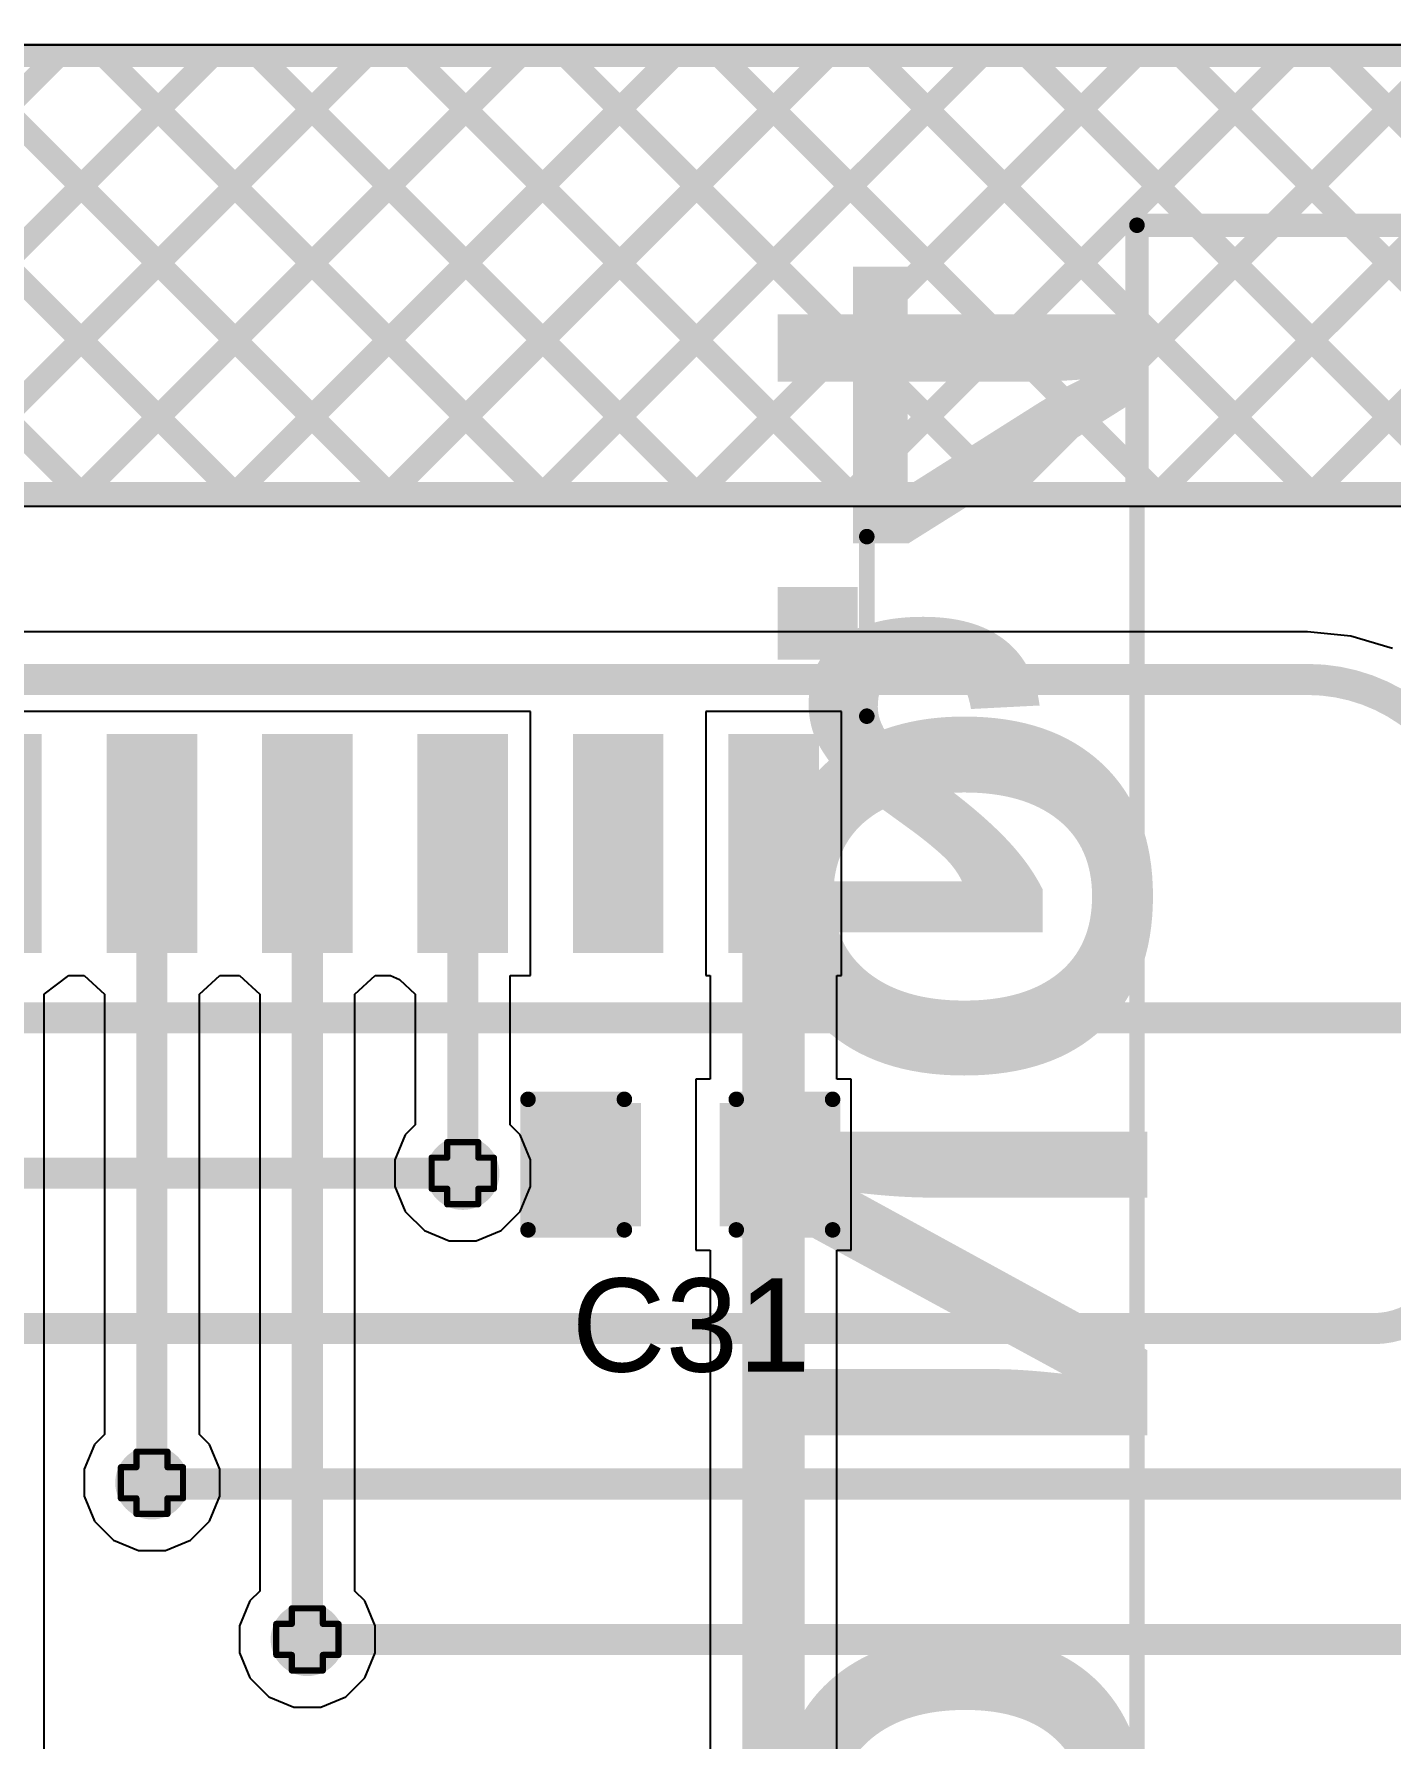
# Model space of a CAD drawing. Header units: inches. Extents: x -0.1 to 10.2, y 0 to 6.5.
# Drawn here: x 3.717 to 4.153, y 2.433 to 2.982 of the extents above; entities that cross this region are included whole.
import ezdxf

# ---------------------------------------------------------------- set-up
doc = ezdxf.new("R2010")
doc.units = ezdxf.units.IN
doc.header["$MEASUREMENT"] = 0
for name, color, linetype in [('Bottom Layer', 5, 'Continuous'), ('Bottom Overlay', 54, 'Continuous'), ('Drill Drawing', 1, 'Continuous'), ('Top Layer', 1, 'Continuous'), ('Top Overlay', 2, 'Continuous'), ('Top Paste', 8, 'Continuous'), ('Top Solder', 216, 'Continuous'), ('Via Holes', 16, 'Continuous')]:
    doc.layers.add(name, color=color, linetype=linetype)
doc.styles.add('Arial', font='', dxfattribs={"height": 0.2})
doc.styles.add('Arial Black_Bold', font='', dxfattribs={"height": 0.2})
doc.styles.add('Arial_Bold', font='', dxfattribs={"height": 0.2})
doc.styles.get('Arial').set_extended_font_data('Arial')
doc.styles.get('Arial Black_Bold').set_extended_font_data('Arial Black', bold=True)
doc.styles.get('Arial_Bold').set_extended_font_data('Arial', bold=True)

# ---------------------------------------------------------------- blocks, each defined once
blk = doc.blocks.new('SOIC_16_300____10')
at = {"layer": 'Top Layer'}
for points in [[(-0.22441, 0.18681), (-0.15945, 0.18681), (-0.15945, 0.16319), (-0.22441, 0.16319)], [(0.15945, 0.18681), (0.22441, 0.18681), (0.22441, 0.16319), (0.15945, 0.16319)], [(-0.22441, 0.13681), (-0.15945, 0.13681), (-0.15945, 0.11319), (-0.22441, 0.11319)], [(0.15945, 0.13681), (0.22441, 0.13681), (0.22441, 0.11319), (0.15945, 0.11319)], [(-0.22441, 0.08681), (-0.15945, 0.08681), (-0.15945, 0.06319), (-0.22441, 0.06319)], [(0.15945, 0.08681), (0.22441, 0.08681), (0.22441, 0.06319), (0.15945, 0.06319)], [(-0.22441, 0.03681), (-0.15945, 0.03681), (-0.15945, 0.01319), (-0.22441, 0.01319)], [(0.15945, 0.03681), (0.22441, 0.03681), (0.22441, 0.01319), (0.15945, 0.01319)], [(-0.22441, -0.01319), (-0.15945, -0.01319), (-0.15945, -0.03681), (-0.22441, -0.03681)], [(0.15945, -0.01319), (0.22441, -0.01319), (0.22441, -0.03681), (0.15945, -0.03681)], [(-0.22441, -0.06319), (-0.15945, -0.06319), (-0.15945, -0.08681), (-0.22441, -0.08681)], [(0.15945, -0.06319), (0.22441, -0.06319), (0.22441, -0.08681), (0.15945, -0.08681)], [(-0.22441, -0.11319), (-0.15945, -0.11319), (-0.15945, -0.13681), (-0.22441, -0.13681)], [(0.15945, -0.11319), (0.22441, -0.11319), (0.22441, -0.13681), (0.15945, -0.13681)], [(-0.22441, -0.16319), (-0.15945, -0.16319), (-0.15945, -0.18681), (-0.22441, -0.18681)], [(0.15945, -0.16319), (0.22441, -0.16319), (0.22441, -0.18681), (0.15945, -0.18681)]]:
    blk.add_hatch(color=1, dxfattribs=at).paths.add_polyline_path(points)
at = {"layer": 'Top Overlay'}
blk.add_hatch(color=2, dxfattribs=at).paths.add_polyline_path([(-0.156, 0.162), (-0.142, 0.162), (-0.142, 0.188), (-0.156, 0.188)])
at = {"layer": 'Top Paste'}
for points in [[(-0.22441, 0.18681), (-0.15945, 0.18681), (-0.15945, 0.16319), (-0.22441, 0.16319)], [(0.15945, 0.18681), (0.22441, 0.18681), (0.22441, 0.16319), (0.15945, 0.16319)], [(-0.22441, 0.13681), (-0.15945, 0.13681), (-0.15945, 0.11319), (-0.22441, 0.11319)], [(0.15945, 0.13681), (0.22441, 0.13681), (0.22441, 0.11319), (0.15945, 0.11319)], [(-0.22441, 0.08681), (-0.15945, 0.08681), (-0.15945, 0.06319), (-0.22441, 0.06319)], [(0.15945, 0.08681), (0.22441, 0.08681), (0.22441, 0.06319), (0.15945, 0.06319)], [(-0.22441, 0.03681), (-0.15945, 0.03681), (-0.15945, 0.01319), (-0.22441, 0.01319)], [(0.15945, 0.03681), (0.22441, 0.03681), (0.22441, 0.01319), (0.15945, 0.01319)], [(-0.22441, -0.01319), (-0.15945, -0.01319), (-0.15945, -0.03681), (-0.22441, -0.03681)], [(0.15945, -0.01319), (0.22441, -0.01319), (0.22441, -0.03681), (0.15945, -0.03681)], [(-0.22441, -0.06319), (-0.15945, -0.06319), (-0.15945, -0.08681), (-0.22441, -0.08681)], [(0.15945, -0.06319), (0.22441, -0.06319), (0.22441, -0.08681), (0.15945, -0.08681)], [(-0.22441, -0.11319), (-0.15945, -0.11319), (-0.15945, -0.13681), (-0.22441, -0.13681)], [(0.15945, -0.11319), (0.22441, -0.11319), (0.22441, -0.13681), (0.15945, -0.13681)], [(-0.22441, -0.16319), (-0.15945, -0.16319), (-0.15945, -0.18681), (-0.22441, -0.18681)], [(0.15945, -0.16319), (0.22441, -0.16319), (0.22441, -0.18681), (0.15945, -0.18681)]]:
    blk.add_hatch(color=8, dxfattribs=at).paths.add_polyline_path(points)
at = {"layer": 'Top Solder'}
for points in [[(-0.22717, 0.18957), (-0.15669, 0.18957), (-0.15669, 0.16043), (-0.22717, 0.16043)], [(0.15669, 0.18957), (0.22717, 0.18957), (0.22717, 0.16043), (0.15669, 0.16043)], [(-0.22717, 0.13957), (-0.15669, 0.13957), (-0.15669, 0.11043), (-0.22717, 0.11043)], [(0.15669, 0.13957), (0.22717, 0.13957), (0.22717, 0.11043), (0.15669, 0.11043)], [(-0.22717, 0.08957), (-0.15669, 0.08957), (-0.15669, 0.06043), (-0.22717, 0.06043)], [(0.15669, 0.08957), (0.22717, 0.08957), (0.22717, 0.06043), (0.15669, 0.06043)], [(-0.22717, 0.03957), (-0.15669, 0.03957), (-0.15669, 0.01043), (-0.22717, 0.01043)], [(0.15669, 0.03957), (0.22717, 0.03957), (0.22717, 0.01043), (0.15669, 0.01043)], [(-0.22717, -0.01043), (-0.15669, -0.01043), (-0.15669, -0.03957), (-0.22717, -0.03957)], [(0.15669, -0.01043), (0.22717, -0.01043), (0.22717, -0.03957), (0.15669, -0.03957)], [(-0.22717, -0.06043), (-0.15669, -0.06043), (-0.15669, -0.08957), (-0.22717, -0.08957)], [(0.15669, -0.06043), (0.22717, -0.06043), (0.22717, -0.08957), (0.15669, -0.08957)], [(-0.22717, -0.11043), (-0.15669, -0.11043), (-0.15669, -0.13957), (-0.22717, -0.13957)], [(0.15669, -0.11043), (0.22717, -0.11043), (0.22717, -0.13957), (0.15669, -0.13957)], [(-0.22717, -0.16043), (-0.15669, -0.16043), (-0.15669, -0.18957), (-0.22717, -0.18957)], [(0.15669, -0.16043), (0.22717, -0.16043), (0.22717, -0.18957), (0.15669, -0.18957)]]:
    blk.add_hatch(color=216, dxfattribs=at).paths.add_polyline_path(points)
at = {"layer": 'Top Overlay'}
for points in [[(-0.2363, 0.171, 0.00787, 0.00787, 0), (-0.2363, 0.181, 0.00787, 0.00787, 0)], [(-0.2313, 0.176, 0.00787, 0.00787, 0), (-0.2363, 0.181, 0.00787, 0.00787, 0)], [(-0.2363, 0.171, 0.00787, 0.00787, 0), (-0.2313, 0.176, 0.00787, 0.00787, 0)]]:
    blk.add_lwpolyline(points, format="xyseb", dxfattribs=at)
for points in [[(-0.23827, 0.181, 0.00394, 0.00394, 1), (-0.23433, 0.181, 0.00394, 0.00394, 1)], [(-0.23827, 0.181, 0.00394, 0.00394, 1), (-0.23433, 0.181, 0.00394, 0.00394, 1)], [(-0.23327, 0.176, 0.00394, 0.00394, 1), (-0.22933, 0.176, 0.00394, 0.00394, 1)], [(-0.23327, 0.176, 0.00394, 0.00394, 1), (-0.22933, 0.176, 0.00394, 0.00394, 1)], [(-0.23827, 0.171, 0.00394, 0.00394, 1), (-0.23433, 0.171, 0.00394, 0.00394, 1)], [(-0.23827, 0.171, 0.00394, 0.00394, 1), (-0.23433, 0.171, 0.00394, 0.00394, 1)]]:
    blk.add_lwpolyline(points, format="xyseb", close=True, dxfattribs=at)
blk = doc.blocks.new('X9555WV_2_12_6TV01_B_53')
at = {"layer": 'Bottom Overlay'}
for points in [[(-0.755, -0.188, 0.005, 0.005, 0), (-0.755, 0.17323, 0.005, 0.005, 0)], [(0.755, -0.188, 0.005, 0.005, 0), (-0.755, -0.188, 0.005, 0.005, 0)]]:
    blk.add_lwpolyline(points, format="xyseb", dxfattribs=at)
blk.add_lwpolyline([(-0.75625, -0.188, 0.0025, 0.0025, 1), (-0.75375, -0.188, 0.0025, 0.0025, 1)], format="xyseb", close=True, dxfattribs=at)
blk.add_lwpolyline([(-0.75625, -0.188, 0.0025, 0.0025, 1), (-0.75375, -0.188, 0.0025, 0.0025, 1)], format="xyseb", close=True, dxfattribs=at)
blk = doc.blocks.new('C___0603_69')
at = {"layer": 'Top Layer'}
for points in [[(-0.015, 0.0175), (-0.015, -0.0175), (-0.045, -0.0175), (-0.045, 0.0175)], [(0.045, 0.0175), (0.045, -0.0175), (0.015, -0.0175), (0.015, 0.0175)]]:
    blk.add_hatch(color=1, dxfattribs=at).paths.add_polyline_path(points)
at = {"layer": 'Top Paste'}
for points in [[(-0.015, 0.0175), (-0.015, -0.0175), (-0.045, -0.0175), (-0.045, 0.0175)], [(0.045, 0.0175), (0.045, -0.0175), (0.015, -0.0175), (0.015, 0.0175)]]:
    blk.add_hatch(color=8, dxfattribs=at).paths.add_polyline_path(points)
at = {"layer": 'Top Solder'}
for points in [[(-0.01264, 0.01986), (-0.01264, -0.01986), (-0.04736, -0.01986), (-0.04736, 0.01986)], [(0.04736, 0.01986), (0.04736, -0.01986), (0.01264, -0.01986), (0.01264, 0.01986)]]:
    blk.add_hatch(color=216, dxfattribs=at).paths.add_polyline_path(points)
at = {"layer": 'Top Overlay'}
for points in [[(-0.049, -0.021, 0.005, 0.005, 0), (-0.049, 0.021, 0.005, 0.005, 0)], [(-0.049, 0.021, 0.005, 0.005, 0), (-0.018, 0.021, 0.005, 0.005, 0)], [(0.018, 0.021, 0.005, 0.005, 0), (0.049, 0.021, 0.005, 0.005, 0)], [(0.049, -0.021, 0.005, 0.005, 0), (0.049, 0.021, 0.005, 0.005, 0)], [(-0.049, -0.021, 0.005, 0.005, 0), (-0.018, -0.021, 0.005, 0.005, 0)], [(0.018, -0.021, 0.005, 0.005, 0), (0.049, -0.021, 0.005, 0.005, 0)]]:
    blk.add_lwpolyline(points, format="xyseb", dxfattribs=at)
for points in [[(-0.05025, 0.021, 0.0025, 0.0025, 1), (-0.04775, 0.021, 0.0025, 0.0025, 1)], [(-0.05025, 0.021, 0.0025, 0.0025, 1), (-0.04775, 0.021, 0.0025, 0.0025, 1)], [(-0.01925, 0.021, 0.0025, 0.0025, 1), (-0.01675, 0.021, 0.0025, 0.0025, 1)], [(0.01675, 0.021, 0.0025, 0.0025, 1), (0.01925, 0.021, 0.0025, 0.0025, 1)], [(0.04775, 0.021, 0.0025, 0.0025, 1), (0.05025, 0.021, 0.0025, 0.0025, 1)], [(0.04775, 0.021, 0.0025, 0.0025, 1), (0.05025, 0.021, 0.0025, 0.0025, 1)], [(-0.05025, -0.021, 0.0025, 0.0025, 1), (-0.04775, -0.021, 0.0025, 0.0025, 1)], [(-0.05025, -0.021, 0.0025, 0.0025, 1), (-0.04775, -0.021, 0.0025, 0.0025, 1)], [(-0.01925, -0.021, 0.0025, 0.0025, 1), (-0.01675, -0.021, 0.0025, 0.0025, 1)], [(0.01675, -0.021, 0.0025, 0.0025, 1), (0.01925, -0.021, 0.0025, 0.0025, 1)], [(0.04775, -0.021, 0.0025, 0.0025, 1), (0.05025, -0.021, 0.0025, 0.0025, 1)], [(0.04775, -0.021, 0.0025, 0.0025, 1), (0.05025, -0.021, 0.0025, 0.0025, 1)]]:
    blk.add_lwpolyline(points, format="xyseb", close=True, dxfattribs=at)

msp = doc.modelspace()

# ---------------------------------------------------------------- hatches: boundary and pattern name
at = {"layer": 'Bottom Layer'}
h = msp.add_hatch(color=5, dxfattribs=at)
edge = h.paths.add_edge_path()
edge.add_arc((3.85453, 2.61535), 0.01181, 0, 360)
h = msp.add_hatch(color=5, dxfattribs=at)
edge = h.paths.add_edge_path()
edge.add_arc((3.75453, 2.51575), 0.01181, 0, 360)
h = msp.add_hatch(color=5, dxfattribs=at)
edge = h.paths.add_edge_path()
edge.add_arc((3.80453, 2.46535), 0.01181, 0, 360)
at = {"layer": 'Top Layer'}
h = msp.add_hatch(color=1, dxfattribs=at)
edge = h.paths.add_edge_path()
edge.add_arc((3.85453, 2.61535), 0.01181, 0, 360)
h = msp.add_hatch(color=1, dxfattribs=at)
edge = h.paths.add_edge_path()
edge.add_arc((3.75453, 2.51575), 0.01181, 0, 360)
h = msp.add_hatch(color=1, dxfattribs=at)
edge = h.paths.add_edge_path()
edge.add_arc((3.80453, 2.46535), 0.01181, 0, 360)
at = {"layer": 'Via Holes'}
h = msp.add_hatch(color=7, dxfattribs=at)
edge = h.paths.add_edge_path()
edge.add_arc((3.85453, 2.61535), 0.00591, 0, 360)
h = msp.add_hatch(color=7, dxfattribs=at)
edge = h.paths.add_edge_path()
edge.add_arc((3.75453, 2.51575), 0.00591, 0, 360)
h = msp.add_hatch(color=7, dxfattribs=at)
edge = h.paths.add_edge_path()
edge.add_arc((3.80453, 2.46535), 0.00591, 0, 360)

# ---------------------------------------------------------------- linework, layer by layer
at = {"layer": 'Bottom Layer'}
for p, q in [((4.54592, 2.97828), (0.01529, 2.97828)), ((0.01529, 2.83), (4.42345, 2.83)), ((4.12633, 2.7895), (3.34112, 2.7895)), ((4.14027, 2.78818), (4.12633, 2.78955)), ((4.12633, 2.78955), (4.12633, 2.7895)), ((4.15367, 2.78412), (4.14027, 2.78818))]:
    msp.add_line(p, q, dxfattribs=at)
for points in [[(3.34112, 2.77421, 0.01, 0.01, 0), (4.12633, 2.77421, 0.01, 0.01, 0)], [(4.12633, 2.77421, 0.01, 0.01, -0.199488), (4.16608, 2.7577, 0.01, 0.01, 0)], [(3.42637, 2.66534, 0.01, 0.01, 0), (4.24764, 2.66534, 0.01, 0.01, 0)], [(3.36457, 2.61535, 0.01, 0.01, 0), (3.85453, 2.61535, 0.01, 0.01, 0)], [(4.16594, 2.57288, 0.01, 0.01, -0.197561), (4.14764, 2.56535, 0.01, 0.01, 0)], [(3.32637, 2.56535, 0.01, 0.01, 0), (4.14764, 2.56535, 0.01, 0.01, 0)], [(3.75453, 2.51535, 0.01, 0.01, 0), (4.20945, 2.51535, 0.01, 0.01, 0)], [(3.80453, 2.46535, 0.01, 0.01, 0), (4.2476, 2.46535, 0.01, 0.01, 0)]]:
    msp.add_lwpolyline(points, format="xyseb", dxfattribs=at)
for points in [[(4.12383, 2.77421, 0.005, 0.005, 1), (4.12883, 2.77421, 0.005, 0.005, 1)], [(4.12383, 2.77421, 0.005, 0.005, 1), (4.12883, 2.77421, 0.005, 0.005, 1)], [(3.85203, 2.61535, 0.005, 0.005, 1), (3.85703, 2.61535, 0.005, 0.005, 1)], [(4.14514, 2.56535, 0.005, 0.005, 1), (4.15014, 2.56535, 0.005, 0.005, 1)], [(4.14514, 2.56535, 0.005, 0.005, 1), (4.15014, 2.56535, 0.005, 0.005, 1)], [(3.75203, 2.51535, 0.005, 0.005, 1), (3.75703, 2.51535, 0.005, 0.005, 1)], [(3.80203, 2.46535, 0.005, 0.005, 1), (3.80703, 2.46535, 0.005, 0.005, 1)]]:
    msp.add_lwpolyline(points, format="xyseb", close=True, dxfattribs=at)
at = {"layer": 'Bottom Overlay'}
for points in [[(0.02014, 2.975, 0.0075, 0.0075, 0), (4.53992, 2.975, 0.0075, 0.0075, 0)], [(3.58342, 2.834, 0.0075, 0.0075, 0), (3.72442, 2.975, 0.0075, 0.0075, 0)], [(3.59064, 2.975, 0.0075, 0.0075, 0), (3.73164, 2.834, 0.0075, 0.0075, 0)], [(3.63292, 2.834, 0.0075, 0.0075, 0), (3.77392, 2.975, 0.0075, 0.0075, 0)], [(3.64014, 2.975, 0.0075, 0.0075, 0), (3.78114, 2.834, 0.0075, 0.0075, 0)], [(3.68242, 2.834, 0.0075, 0.0075, 0), (3.82342, 2.975, 0.0075, 0.0075, 0)], [(3.68963, 2.975, 0.0075, 0.0075, 0), (3.83063, 2.834, 0.0075, 0.0075, 0)], [(3.73191, 2.834, 0.0075, 0.0075, 0), (3.87291, 2.975, 0.0075, 0.0075, 0)], [(3.73913, 2.975, 0.0075, 0.0075, 0), (3.88013, 2.834, 0.0075, 0.0075, 0)], [(3.78141, 2.834, 0.0075, 0.0075, 0), (3.92241, 2.975, 0.0075, 0.0075, 0)], [(3.78863, 2.975, 0.0075, 0.0075, 0), (3.92963, 2.834, 0.0075, 0.0075, 0)], [(3.83091, 2.834, 0.0075, 0.0075, 0), (3.97191, 2.975, 0.0075, 0.0075, 0)], [(3.83813, 2.975, 0.0075, 0.0075, 0), (3.97913, 2.834, 0.0075, 0.0075, 0)], [(3.88041, 2.834, 0.0075, 0.0075, 0), (4.02141, 2.975, 0.0075, 0.0075, 0)], [(3.88762, 2.975, 0.0075, 0.0075, 0), (4.02862, 2.834, 0.0075, 0.0075, 0)], [(3.9299, 2.834, 0.0075, 0.0075, 0), (4.0709, 2.975, 0.0075, 0.0075, 0)], [(3.93712, 2.975, 0.0075, 0.0075, 0), (4.07145, 2.84067, 0.0075, 0.0075, 0)], [(3.9794, 2.834, 0.0075, 0.0075, 0), (4.1204, 2.975, 0.0075, 0.0075, 0)], [(3.98662, 2.975, 0.0075, 0.0075, 0), (4.07145, 2.89017, 0.0075, 0.0075, 0)], [(4.03612, 2.975, 0.0075, 0.0075, 0), (4.09076, 2.92035, 0.0075, 0.0075, 0)], [(4.08561, 2.975, 0.0075, 0.0075, 0), (4.14026, 2.92035, 0.0075, 0.0075, 0)], [(4.11525, 2.92035, 0.0075, 0.0075, 0), (4.1699, 2.975, 0.0075, 0.0075, 0)], [(4.13511, 2.975, 0.0075, 0.0075, 0), (4.18976, 2.92035, 0.0075, 0.0075, 0)], [(4.07145, 2.834, 0.0075, 0.0075, 0), (4.07145, 2.92035, 0.0075, 0.0075, 0)], [(4.07145, 2.92035, 0.0075, 0.0075, 0), (4.43267, 2.92035, 0.0075, 0.0075, 0)], [(4.07145, 2.92035, 0.0075, 0.0075, 0), (4.43267, 2.92035, 0.0075, 0.0075, 0)], [(4.0289, 2.834, 0.0075, 0.0075, 0), (4.07145, 2.87655, 0.0075, 0.0075, 0)], [(3.48779, 2.834, 0.0075, 0.0075, 0), (4.07145, 2.834, 0.0075, 0.0075, 0)]]:
    msp.add_lwpolyline(points, format="xyseb", dxfattribs=at)
for points in [[(3.72255, 2.975, 0.00375, 0.00375, 1), (3.7263, 2.975, 0.00375, 0.00375, 1)], [(3.73726, 2.975, 0.00375, 0.00375, 1), (3.74101, 2.975, 0.00375, 0.00375, 1)], [(3.77204, 2.975, 0.00375, 0.00375, 1), (3.77579, 2.975, 0.00375, 0.00375, 1)], [(3.78675, 2.975, 0.00375, 0.00375, 1), (3.7905, 2.975, 0.00375, 0.00375, 1)], [(3.82154, 2.975, 0.00375, 0.00375, 1), (3.82529, 2.975, 0.00375, 0.00375, 1)], [(3.83625, 2.975, 0.00375, 0.00375, 1), (3.84, 2.975, 0.00375, 0.00375, 1)], [(3.87104, 2.975, 0.00375, 0.00375, 1), (3.87479, 2.975, 0.00375, 0.00375, 1)], [(3.88575, 2.975, 0.00375, 0.00375, 1), (3.8895, 2.975, 0.00375, 0.00375, 1)], [(3.92054, 2.975, 0.00375, 0.00375, 1), (3.92429, 2.975, 0.00375, 0.00375, 1)], [(3.93525, 2.975, 0.00375, 0.00375, 1), (3.939, 2.975, 0.00375, 0.00375, 1)], [(3.97003, 2.975, 0.00375, 0.00375, 1), (3.97378, 2.975, 0.00375, 0.00375, 1)], [(3.98474, 2.975, 0.00375, 0.00375, 1), (3.98849, 2.975, 0.00375, 0.00375, 1)], [(4.01953, 2.975, 0.00375, 0.00375, 1), (4.02328, 2.975, 0.00375, 0.00375, 1)], [(4.03424, 2.975, 0.00375, 0.00375, 1), (4.03799, 2.975, 0.00375, 0.00375, 1)], [(4.06903, 2.975, 0.00375, 0.00375, 1), (4.07278, 2.975, 0.00375, 0.00375, 1)], [(4.08374, 2.975, 0.00375, 0.00375, 1), (4.08749, 2.975, 0.00375, 0.00375, 1)], [(4.11853, 2.975, 0.00375, 0.00375, 1), (4.12228, 2.975, 0.00375, 0.00375, 1)], [(4.13324, 2.975, 0.00375, 0.00375, 1), (4.13699, 2.975, 0.00375, 0.00375, 1)], [(4.06957, 2.92035, 0.00375, 0.00375, 1), (4.07332, 2.92035, 0.00375, 0.00375, 1)], [(4.06957, 2.92035, 0.00375, 0.00375, 1), (4.07332, 2.92035, 0.00375, 0.00375, 1)], [(4.06957, 2.92035, 0.00375, 0.00375, 1), (4.07332, 2.92035, 0.00375, 0.00375, 1)], [(4.08889, 2.92035, 0.00375, 0.00375, 1), (4.09264, 2.92035, 0.00375, 0.00375, 1)], [(4.11338, 2.92035, 0.00375, 0.00375, 1), (4.11713, 2.92035, 0.00375, 0.00375, 1)], [(4.13839, 2.92035, 0.00375, 0.00375, 1), (4.14214, 2.92035, 0.00375, 0.00375, 1)], [(4.06957, 2.89017, 0.00375, 0.00375, 1), (4.07332, 2.89017, 0.00375, 0.00375, 1)], [(4.06957, 2.87655, 0.00375, 0.00375, 1), (4.07332, 2.87655, 0.00375, 0.00375, 1)], [(4.06957, 2.84067, 0.00375, 0.00375, 1), (4.07332, 2.84067, 0.00375, 0.00375, 1)], [(3.72976, 2.834, 0.00375, 0.00375, 1), (3.73351, 2.834, 0.00375, 0.00375, 1)], [(3.73004, 2.834, 0.00375, 0.00375, 1), (3.73379, 2.834, 0.00375, 0.00375, 1)], [(3.77926, 2.834, 0.00375, 0.00375, 1), (3.78301, 2.834, 0.00375, 0.00375, 1)], [(3.77954, 2.834, 0.00375, 0.00375, 1), (3.78329, 2.834, 0.00375, 0.00375, 1)], [(3.82876, 2.834, 0.00375, 0.00375, 1), (3.83251, 2.834, 0.00375, 0.00375, 1)], [(3.82903, 2.834, 0.00375, 0.00375, 1), (3.83278, 2.834, 0.00375, 0.00375, 1)], [(3.87826, 2.834, 0.00375, 0.00375, 1), (3.88201, 2.834, 0.00375, 0.00375, 1)], [(3.87853, 2.834, 0.00375, 0.00375, 1), (3.88228, 2.834, 0.00375, 0.00375, 1)], [(3.92775, 2.834, 0.00375, 0.00375, 1), (3.9315, 2.834, 0.00375, 0.00375, 1)], [(3.92803, 2.834, 0.00375, 0.00375, 1), (3.93178, 2.834, 0.00375, 0.00375, 1)], [(3.97725, 2.834, 0.00375, 0.00375, 1), (3.981, 2.834, 0.00375, 0.00375, 1)], [(3.97753, 2.834, 0.00375, 0.00375, 1), (3.98128, 2.834, 0.00375, 0.00375, 1)], [(4.02675, 2.834, 0.00375, 0.00375, 1), (4.0305, 2.834, 0.00375, 0.00375, 1)], [(4.02702, 2.834, 0.00375, 0.00375, 1), (4.03077, 2.834, 0.00375, 0.00375, 1)], [(4.06957, 2.834, 0.00375, 0.00375, 1), (4.07332, 2.834, 0.00375, 0.00375, 1)], [(4.06957, 2.834, 0.00375, 0.00375, 1), (4.07332, 2.834, 0.00375, 0.00375, 1)]]:
    msp.add_lwpolyline(points, format="xyseb", close=True, dxfattribs=at)
at = {"layer": 'Drill Drawing'}
for points in [[(3.84953, 2.62035, 0.002, 0.002, 0), (3.84953, 2.62535, 0.002, 0.002, 0)], [(3.84953, 2.62535, 0.002, 0.002, 0), (3.85953, 2.62535, 0.002, 0.002, 0)], [(3.85953, 2.62035, 0.002, 0.002, 0), (3.85953, 2.62535, 0.002, 0.002, 0)], [(3.84453, 2.61035, 0.002, 0.002, 0), (3.84453, 2.62035, 0.002, 0.002, 0)], [(3.84453, 2.62035, 0.002, 0.002, 0), (3.84953, 2.62035, 0.002, 0.002, 0)], [(3.85953, 2.62035, 0.002, 0.002, 0), (3.86453, 2.62035, 0.002, 0.002, 0)], [(3.86453, 2.61035, 0.002, 0.002, 0), (3.86453, 2.62035, 0.002, 0.002, 0)], [(3.84453, 2.61035, 0.002, 0.002, 0), (3.84953, 2.61035, 0.002, 0.002, 0)], [(3.84953, 2.60535, 0.002, 0.002, 0), (3.84953, 2.61035, 0.002, 0.002, 0)], [(3.85953, 2.61035, 0.002, 0.002, 0), (3.86453, 2.61035, 0.002, 0.002, 0)], [(3.85953, 2.60535, 0.002, 0.002, 0), (3.85953, 2.61035, 0.002, 0.002, 0)], [(3.84953, 2.60535, 0.002, 0.002, 0), (3.85953, 2.60535, 0.002, 0.002, 0)], [(3.74953, 2.52075, 0.002, 0.002, 0), (3.74953, 2.52575, 0.002, 0.002, 0)], [(3.74953, 2.52575, 0.002, 0.002, 0), (3.75953, 2.52575, 0.002, 0.002, 0)], [(3.75953, 2.52075, 0.002, 0.002, 0), (3.75953, 2.52575, 0.002, 0.002, 0)], [(3.74453, 2.51075, 0.002, 0.002, 0), (3.74453, 2.52075, 0.002, 0.002, 0)], [(3.74453, 2.52075, 0.002, 0.002, 0), (3.74953, 2.52075, 0.002, 0.002, 0)], [(3.75953, 2.52075, 0.002, 0.002, 0), (3.76453, 2.52075, 0.002, 0.002, 0)], [(3.76453, 2.51075, 0.002, 0.002, 0), (3.76453, 2.52075, 0.002, 0.002, 0)], [(3.74453, 2.51075, 0.002, 0.002, 0), (3.74953, 2.51075, 0.002, 0.002, 0)], [(3.74953, 2.50575, 0.002, 0.002, 0), (3.74953, 2.51075, 0.002, 0.002, 0)], [(3.74953, 2.50575, 0.002, 0.002, 0), (3.75953, 2.50575, 0.002, 0.002, 0)], [(3.75953, 2.51075, 0.002, 0.002, 0), (3.76453, 2.51075, 0.002, 0.002, 0)], [(3.75953, 2.50575, 0.002, 0.002, 0), (3.75953, 2.51075, 0.002, 0.002, 0)], [(3.79953, 2.47035, 0.002, 0.002, 0), (3.79953, 2.47535, 0.002, 0.002, 0)], [(3.79953, 2.47535, 0.002, 0.002, 0), (3.80953, 2.47535, 0.002, 0.002, 0)], [(3.80953, 2.47035, 0.002, 0.002, 0), (3.80953, 2.47535, 0.002, 0.002, 0)], [(3.79453, 2.46035, 0.002, 0.002, 0), (3.79453, 2.47035, 0.002, 0.002, 0)], [(3.79453, 2.47035, 0.002, 0.002, 0), (3.79953, 2.47035, 0.002, 0.002, 0)], [(3.80953, 2.47035, 0.002, 0.002, 0), (3.81453, 2.47035, 0.002, 0.002, 0)], [(3.81453, 2.46035, 0.002, 0.002, 0), (3.81453, 2.47035, 0.002, 0.002, 0)], [(3.79453, 2.46035, 0.002, 0.002, 0), (3.79953, 2.46035, 0.002, 0.002, 0)], [(3.79953, 2.45535, 0.002, 0.002, 0), (3.79953, 2.46035, 0.002, 0.002, 0)], [(3.80953, 2.46035, 0.002, 0.002, 0), (3.81453, 2.46035, 0.002, 0.002, 0)], [(3.80953, 2.45535, 0.002, 0.002, 0), (3.80953, 2.46035, 0.002, 0.002, 0)], [(3.79953, 2.45535, 0.002, 0.002, 0), (3.80953, 2.45535, 0.002, 0.002, 0)]]:
    msp.add_lwpolyline(points, format="xyseb", dxfattribs=at)
for points in [[(3.84903, 2.62535, 0.001, 0.001, 1), (3.85003, 2.62535, 0.001, 0.001, 1)], [(3.84903, 2.62535, 0.001, 0.001, 1), (3.85003, 2.62535, 0.001, 0.001, 1)], [(3.85903, 2.62535, 0.001, 0.001, 1), (3.86003, 2.62535, 0.001, 0.001, 1)], [(3.85903, 2.62535, 0.001, 0.001, 1), (3.86003, 2.62535, 0.001, 0.001, 1)], [(3.84403, 2.62035, 0.001, 0.001, 1), (3.84503, 2.62035, 0.001, 0.001, 1)], [(3.84403, 2.62035, 0.001, 0.001, 1), (3.84503, 2.62035, 0.001, 0.001, 1)], [(3.84903, 2.62035, 0.001, 0.001, 1), (3.85003, 2.62035, 0.001, 0.001, 1)], [(3.84903, 2.62035, 0.001, 0.001, 1), (3.85003, 2.62035, 0.001, 0.001, 1)], [(3.85903, 2.62035, 0.001, 0.001, 1), (3.86003, 2.62035, 0.001, 0.001, 1)], [(3.85903, 2.62035, 0.001, 0.001, 1), (3.86003, 2.62035, 0.001, 0.001, 1)], [(3.86403, 2.62035, 0.001, 0.001, 1), (3.86503, 2.62035, 0.001, 0.001, 1)], [(3.86403, 2.62035, 0.001, 0.001, 1), (3.86503, 2.62035, 0.001, 0.001, 1)], [(3.84403, 2.61035, 0.001, 0.001, 1), (3.84503, 2.61035, 0.001, 0.001, 1)], [(3.84403, 2.61035, 0.001, 0.001, 1), (3.84503, 2.61035, 0.001, 0.001, 1)], [(3.84903, 2.61035, 0.001, 0.001, 1), (3.85003, 2.61035, 0.001, 0.001, 1)], [(3.84903, 2.61035, 0.001, 0.001, 1), (3.85003, 2.61035, 0.001, 0.001, 1)], [(3.85903, 2.61035, 0.001, 0.001, 1), (3.86003, 2.61035, 0.001, 0.001, 1)], [(3.85903, 2.61035, 0.001, 0.001, 1), (3.86003, 2.61035, 0.001, 0.001, 1)], [(3.86403, 2.61035, 0.001, 0.001, 1), (3.86503, 2.61035, 0.001, 0.001, 1)], [(3.86403, 2.61035, 0.001, 0.001, 1), (3.86503, 2.61035, 0.001, 0.001, 1)], [(3.84903, 2.60535, 0.001, 0.001, 1), (3.85003, 2.60535, 0.001, 0.001, 1)], [(3.84903, 2.60535, 0.001, 0.001, 1), (3.85003, 2.60535, 0.001, 0.001, 1)], [(3.85903, 2.60535, 0.001, 0.001, 1), (3.86003, 2.60535, 0.001, 0.001, 1)], [(3.85903, 2.60535, 0.001, 0.001, 1), (3.86003, 2.60535, 0.001, 0.001, 1)], [(3.74903, 2.52575, 0.001, 0.001, 1), (3.75003, 2.52575, 0.001, 0.001, 1)], [(3.74903, 2.52575, 0.001, 0.001, 1), (3.75003, 2.52575, 0.001, 0.001, 1)], [(3.75903, 2.52575, 0.001, 0.001, 1), (3.76003, 2.52575, 0.001, 0.001, 1)], [(3.75903, 2.52575, 0.001, 0.001, 1), (3.76003, 2.52575, 0.001, 0.001, 1)], [(3.74403, 2.52075, 0.001, 0.001, 1), (3.74503, 2.52075, 0.001, 0.001, 1)], [(3.74403, 2.52075, 0.001, 0.001, 1), (3.74503, 2.52075, 0.001, 0.001, 1)], [(3.74903, 2.52075, 0.001, 0.001, 1), (3.75003, 2.52075, 0.001, 0.001, 1)], [(3.74903, 2.52075, 0.001, 0.001, 1), (3.75003, 2.52075, 0.001, 0.001, 1)], [(3.75903, 2.52075, 0.001, 0.001, 1), (3.76003, 2.52075, 0.001, 0.001, 1)], [(3.75903, 2.52075, 0.001, 0.001, 1), (3.76003, 2.52075, 0.001, 0.001, 1)], [(3.76403, 2.52075, 0.001, 0.001, 1), (3.76503, 2.52075, 0.001, 0.001, 1)], [(3.76403, 2.52075, 0.001, 0.001, 1), (3.76503, 2.52075, 0.001, 0.001, 1)], [(3.74403, 2.51075, 0.001, 0.001, 1), (3.74503, 2.51075, 0.001, 0.001, 1)], [(3.74403, 2.51075, 0.001, 0.001, 1), (3.74503, 2.51075, 0.001, 0.001, 1)], [(3.74903, 2.51075, 0.001, 0.001, 1), (3.75003, 2.51075, 0.001, 0.001, 1)], [(3.74903, 2.51075, 0.001, 0.001, 1), (3.75003, 2.51075, 0.001, 0.001, 1)], [(3.74903, 2.50575, 0.001, 0.001, 1), (3.75003, 2.50575, 0.001, 0.001, 1)], [(3.74903, 2.50575, 0.001, 0.001, 1), (3.75003, 2.50575, 0.001, 0.001, 1)], [(3.75903, 2.51075, 0.001, 0.001, 1), (3.76003, 2.51075, 0.001, 0.001, 1)], [(3.75903, 2.51075, 0.001, 0.001, 1), (3.76003, 2.51075, 0.001, 0.001, 1)], [(3.75903, 2.50575, 0.001, 0.001, 1), (3.76003, 2.50575, 0.001, 0.001, 1)], [(3.75903, 2.50575, 0.001, 0.001, 1), (3.76003, 2.50575, 0.001, 0.001, 1)], [(3.76403, 2.51075, 0.001, 0.001, 1), (3.76503, 2.51075, 0.001, 0.001, 1)], [(3.76403, 2.51075, 0.001, 0.001, 1), (3.76503, 2.51075, 0.001, 0.001, 1)], [(3.79903, 2.47535, 0.001, 0.001, 1), (3.80003, 2.47535, 0.001, 0.001, 1)], [(3.79903, 2.47535, 0.001, 0.001, 1), (3.80003, 2.47535, 0.001, 0.001, 1)], [(3.80903, 2.47535, 0.001, 0.001, 1), (3.81003, 2.47535, 0.001, 0.001, 1)], [(3.80903, 2.47535, 0.001, 0.001, 1), (3.81003, 2.47535, 0.001, 0.001, 1)], [(3.79403, 2.47035, 0.001, 0.001, 1), (3.79503, 2.47035, 0.001, 0.001, 1)], [(3.79403, 2.47035, 0.001, 0.001, 1), (3.79503, 2.47035, 0.001, 0.001, 1)], [(3.79903, 2.47035, 0.001, 0.001, 1), (3.80003, 2.47035, 0.001, 0.001, 1)], [(3.79903, 2.47035, 0.001, 0.001, 1), (3.80003, 2.47035, 0.001, 0.001, 1)], [(3.80903, 2.47035, 0.001, 0.001, 1), (3.81003, 2.47035, 0.001, 0.001, 1)], [(3.80903, 2.47035, 0.001, 0.001, 1), (3.81003, 2.47035, 0.001, 0.001, 1)], [(3.81403, 2.47035, 0.001, 0.001, 1), (3.81503, 2.47035, 0.001, 0.001, 1)], [(3.81403, 2.47035, 0.001, 0.001, 1), (3.81503, 2.47035, 0.001, 0.001, 1)], [(3.79403, 2.46035, 0.001, 0.001, 1), (3.79503, 2.46035, 0.001, 0.001, 1)], [(3.79403, 2.46035, 0.001, 0.001, 1), (3.79503, 2.46035, 0.001, 0.001, 1)], [(3.79903, 2.46035, 0.001, 0.001, 1), (3.80003, 2.46035, 0.001, 0.001, 1)], [(3.79903, 2.46035, 0.001, 0.001, 1), (3.80003, 2.46035, 0.001, 0.001, 1)], [(3.80903, 2.46035, 0.001, 0.001, 1), (3.81003, 2.46035, 0.001, 0.001, 1)], [(3.80903, 2.46035, 0.001, 0.001, 1), (3.81003, 2.46035, 0.001, 0.001, 1)], [(3.81403, 2.46035, 0.001, 0.001, 1), (3.81503, 2.46035, 0.001, 0.001, 1)], [(3.81403, 2.46035, 0.001, 0.001, 1), (3.81503, 2.46035, 0.001, 0.001, 1)], [(3.79903, 2.45535, 0.001, 0.001, 1), (3.80003, 2.45535, 0.001, 0.001, 1)], [(3.79903, 2.45535, 0.001, 0.001, 1), (3.80003, 2.45535, 0.001, 0.001, 1)], [(3.80903, 2.45535, 0.001, 0.001, 1), (3.81003, 2.45535, 0.001, 0.001, 1)], [(3.80903, 2.45535, 0.001, 0.001, 1), (3.81003, 2.45535, 0.001, 0.001, 1)]]:
    msp.add_lwpolyline(points, format="xyseb", close=True, dxfattribs=at)
at = {"layer": 'Top Layer'}
for p, q in [((4.54592, 2.97836), (0.1492, 2.97836)), ((0.255, 2.83), (4.42532, 2.83)), ((3.72472, 2.76394), (3.68434, 2.76394)), ((3.72634, 2.76394), (3.72472, 2.76394)), ((3.73434, 2.76394), (3.72634, 2.76394)), ((3.77472, 2.76394), (3.73434, 2.76394)), ((3.77634, 2.76394), (3.77472, 2.76394)), ((3.78272, 2.76394), (3.77634, 2.76394)), ((3.78434, 2.76394), (3.78272, 2.76394)), ((3.82472, 2.76394), (3.78434, 2.76394)), ((3.82634, 2.76394), (3.82472, 2.76394)), ((3.83272, 2.76394), (3.82634, 2.76394)), ((3.83434, 2.76394), (3.83272, 2.76394)), ((3.87634, 2.76394), (3.83434, 2.76394)), ((3.87634, 2.67898), (3.87634, 2.76394)), ((3.97634, 2.76394), (3.93272, 2.76394)), ((3.93272, 2.76394), (3.93272, 2.67898)), ((3.97634, 2.67898), (3.97634, 2.76394)), ((3.71982, 2.673), (3.72782, 2.67898)), ((3.72782, 2.67898), (3.73272, 2.67898)), ((3.73272, 2.67898), (3.73923, 2.673)), ((3.76982, 2.673), (3.77634, 2.67898)), ((3.77634, 2.67898), (3.78272, 2.67898)), ((3.78272, 2.67898), (3.78923, 2.673)), ((3.81982, 2.673), (3.82634, 2.67898)), ((3.82634, 2.67898), (3.83123, 2.67898)), ((3.83123, 2.67898), (3.83413, 2.67768)), ((3.83413, 2.67768), (3.83923, 2.673)), ((3.86982, 2.63091), (3.86982, 2.67898)), ((3.86982, 2.67898), (3.87634, 2.67898)), ((3.93272, 2.67898), (3.93414, 2.67898)), ((3.93414, 2.67898), (3.93414, 2.64561)), ((3.97492, 2.64561), (3.97492, 2.67898)), ((3.97492, 2.67898), (3.97634, 2.67898)), ((3.71982, 2.38091), (3.71982, 2.673)), ((3.73923, 2.673), (3.73923, 2.5313)), ((3.76982, 2.5313), (3.76982, 2.673)), ((3.78923, 2.673), (3.78923, 2.48091)), ((3.81982, 2.48091), (3.81982, 2.673)), ((3.83923, 2.673), (3.83923, 2.63091)), ((3.93414, 2.64561), (3.92953, 2.64561)), ((3.92953, 2.64561), (3.92953, 2.59061)), ((3.97953, 2.64561), (3.97492, 2.64561)), ((3.97953, 2.59061), (3.97953, 2.64561)), ((3.83604, 2.62771), (3.83272, 2.61969)), ((3.83923, 2.63091), (3.83604, 2.62771)), ((3.87302, 2.62771), (3.86982, 2.63091)), ((3.87634, 2.61969), (3.87302, 2.62771)), ((3.83272, 2.61969), (3.83272, 2.61102)), ((3.87634, 2.61102), (3.87634, 2.61969)), ((3.83272, 2.61102), (3.83604, 2.603)), ((3.87302, 2.603), (3.87634, 2.61102)), ((3.83604, 2.603), (3.84217, 2.59686)), ((3.86688, 2.59686), (3.87302, 2.603)), ((3.84217, 2.59686), (3.85019, 2.59354)), ((3.85887, 2.59354), (3.86688, 2.59686)), ((3.85019, 2.59354), (3.85887, 2.59354)), ((3.92953, 2.59061), (3.93414, 2.59061)), ((3.93414, 2.59061), (3.93414, 2.34641)), ((3.97492, 2.34641), (3.97492, 2.59061)), ((3.97492, 2.59061), (3.97953, 2.59061)), ((3.73923, 2.5313), (3.73604, 2.5281)), ((3.77302, 2.5281), (3.76982, 2.5313)), ((3.73604, 2.5281), (3.73272, 2.52009)), ((3.77634, 2.52009), (3.77302, 2.5281)), ((3.73272, 2.52009), (3.73272, 2.51141)), ((3.77634, 2.51141), (3.77634, 2.52009)), ((3.73272, 2.51141), (3.73604, 2.50339)), ((3.77302, 2.50339), (3.77634, 2.51141)), ((3.73604, 2.50339), (3.74217, 2.49726)), ((3.76688, 2.49726), (3.77302, 2.50339)), ((3.74217, 2.49726), (3.75019, 2.49394)), ((3.75887, 2.49394), (3.76688, 2.49726)), ((3.75019, 2.49394), (3.75887, 2.49394)), ((3.78923, 2.48091), (3.78604, 2.47771)), ((3.82302, 2.47771), (3.81982, 2.48091)), ((3.78604, 2.47771), (3.78272, 2.46969)), ((3.82634, 2.46969), (3.82302, 2.47771)), ((3.78272, 2.46969), (3.78272, 2.46102)), ((3.82634, 2.46102), (3.82634, 2.46969)), ((3.78272, 2.46102), (3.78604, 2.453)), ((3.82302, 2.453), (3.82634, 2.46102)), ((3.78604, 2.453), (3.79217, 2.44686)), ((3.81688, 2.44686), (3.82302, 2.453)), ((3.79217, 2.44686), (3.80019, 2.44354)), ((3.80887, 2.44354), (3.81688, 2.44686)), ((3.80019, 2.44354), (3.80887, 2.44354))]:
    msp.add_line(p, q, dxfattribs=at)
for points in [[(3.75453, 2.51575, 0.01, 0.01, 0), (3.75453, 2.72539, 0.01, 0.01, 0)], [(3.80453, 2.72146, 0.01, 0.01, 0), (3.80453, 2.72539, 0.01, 0.01, 0)], [(3.80453, 2.46535, 0.01, 0.01, 0), (3.80453, 2.72146, 0.01, 0.01, 0)], [(3.85453, 2.61535, 0.01, 0.01, 0), (3.85453, 2.72539, 0.01, 0.01, 0)], [(3.95453, 2.61811, 0.02, 0.02, 0), (3.95453, 2.72146, 0.02, 0.02, 0)], [(3.95453, 2.34641, 0.02, 0.02, 0), (3.95453, 2.61811, 0.02, 0.02, 0)]]:
    msp.add_lwpolyline(points, format="xyseb", dxfattribs=at)
for points in [[(3.75203, 2.72539, 0.005, 0.005, 1), (3.75703, 2.72539, 0.005, 0.005, 1)], [(3.80203, 2.72539, 0.005, 0.005, 1), (3.80703, 2.72539, 0.005, 0.005, 1)], [(3.80203, 2.72146, 0.005, 0.005, 1), (3.80703, 2.72146, 0.005, 0.005, 1)], [(3.80203, 2.72146, 0.005, 0.005, 1), (3.80703, 2.72146, 0.005, 0.005, 1)], [(3.85203, 2.72539, 0.005, 0.005, 1), (3.85703, 2.72539, 0.005, 0.005, 1)], [(3.94953, 2.72146, 0.01, 0.01, 1), (3.95953, 2.72146, 0.01, 0.01, 1)], [(3.94953, 2.61811, 0.01, 0.01, 1), (3.95953, 2.61811, 0.01, 0.01, 1)], [(3.94953, 2.61811, 0.01, 0.01, 1), (3.95953, 2.61811, 0.01, 0.01, 1)], [(3.85203, 2.61535, 0.005, 0.005, 1), (3.85703, 2.61535, 0.005, 0.005, 1)], [(3.75203, 2.51575, 0.005, 0.005, 1), (3.75703, 2.51575, 0.005, 0.005, 1)], [(3.80203, 2.46535, 0.005, 0.005, 1), (3.80703, 2.46535, 0.005, 0.005, 1)]]:
    msp.add_lwpolyline(points, format="xyseb", close=True, dxfattribs=at)
at = {"layer": 'Top Overlay'}
for points in [[(0.139, 2.975, 0.0075, 0.0075, 0), (4.54592, 2.975, 0.0075, 0.0075, 0)], [(3.58342, 2.834, 0.0075, 0.0075, 0), (3.72442, 2.975, 0.0075, 0.0075, 0)], [(3.59064, 2.975, 0.0075, 0.0075, 0), (3.73164, 2.834, 0.0075, 0.0075, 0)], [(3.63292, 2.834, 0.0075, 0.0075, 0), (3.77392, 2.975, 0.0075, 0.0075, 0)], [(3.64014, 2.975, 0.0075, 0.0075, 0), (3.78114, 2.834, 0.0075, 0.0075, 0)], [(3.68242, 2.834, 0.0075, 0.0075, 0), (3.82342, 2.975, 0.0075, 0.0075, 0)], [(3.68963, 2.975, 0.0075, 0.0075, 0), (3.83063, 2.834, 0.0075, 0.0075, 0)], [(3.73191, 2.834, 0.0075, 0.0075, 0), (3.87291, 2.975, 0.0075, 0.0075, 0)], [(3.73913, 2.975, 0.0075, 0.0075, 0), (3.88013, 2.834, 0.0075, 0.0075, 0)], [(3.78141, 2.834, 0.0075, 0.0075, 0), (3.92241, 2.975, 0.0075, 0.0075, 0)], [(3.78863, 2.975, 0.0075, 0.0075, 0), (3.92963, 2.834, 0.0075, 0.0075, 0)], [(3.83091, 2.834, 0.0075, 0.0075, 0), (3.97191, 2.975, 0.0075, 0.0075, 0)], [(3.83813, 2.975, 0.0075, 0.0075, 0), (3.97913, 2.834, 0.0075, 0.0075, 0)], [(3.88041, 2.834, 0.0075, 0.0075, 0), (4.02141, 2.975, 0.0075, 0.0075, 0)], [(3.88762, 2.975, 0.0075, 0.0075, 0), (4.02862, 2.834, 0.0075, 0.0075, 0)], [(3.9299, 2.834, 0.0075, 0.0075, 0), (4.0709, 2.975, 0.0075, 0.0075, 0)], [(3.93712, 2.975, 0.0075, 0.0075, 0), (4.07812, 2.834, 0.0075, 0.0075, 0)], [(3.9794, 2.834, 0.0075, 0.0075, 0), (4.1204, 2.975, 0.0075, 0.0075, 0)], [(3.98662, 2.975, 0.0075, 0.0075, 0), (4.12762, 2.834, 0.0075, 0.0075, 0)], [(4.0289, 2.834, 0.0075, 0.0075, 0), (4.1699, 2.975, 0.0075, 0.0075, 0)], [(4.03612, 2.975, 0.0075, 0.0075, 0), (4.17712, 2.834, 0.0075, 0.0075, 0)], [(4.0784, 2.834, 0.0075, 0.0075, 0), (4.2194, 2.975, 0.0075, 0.0075, 0)], [(4.08561, 2.975, 0.0075, 0.0075, 0), (4.22661, 2.834, 0.0075, 0.0075, 0)], [(4.12789, 2.834, 0.0075, 0.0075, 0), (4.26889, 2.975, 0.0075, 0.0075, 0)], [(4.13511, 2.975, 0.0075, 0.0075, 0), (4.27611, 2.834, 0.0075, 0.0075, 0)], [(0.255, 2.834, 0.0075, 0.0075, 0), (4.42345, 2.834, 0.0075, 0.0075, 0)], [(3.98453, 2.76239, 0.005, 0.005, 0), (3.98453, 2.82016, 0.005, 0.005, 0)]]:
    msp.add_lwpolyline(points, format="xyseb", dxfattribs=at)
for points in [[(3.72255, 2.975, 0.00375, 0.00375, 1), (3.7263, 2.975, 0.00375, 0.00375, 1)], [(3.73726, 2.975, 0.00375, 0.00375, 1), (3.74101, 2.975, 0.00375, 0.00375, 1)], [(3.77204, 2.975, 0.00375, 0.00375, 1), (3.77579, 2.975, 0.00375, 0.00375, 1)], [(3.78675, 2.975, 0.00375, 0.00375, 1), (3.7905, 2.975, 0.00375, 0.00375, 1)], [(3.82154, 2.975, 0.00375, 0.00375, 1), (3.82529, 2.975, 0.00375, 0.00375, 1)], [(3.83625, 2.975, 0.00375, 0.00375, 1), (3.84, 2.975, 0.00375, 0.00375, 1)], [(3.87104, 2.975, 0.00375, 0.00375, 1), (3.87479, 2.975, 0.00375, 0.00375, 1)], [(3.88575, 2.975, 0.00375, 0.00375, 1), (3.8895, 2.975, 0.00375, 0.00375, 1)], [(3.92054, 2.975, 0.00375, 0.00375, 1), (3.92429, 2.975, 0.00375, 0.00375, 1)], [(3.93525, 2.975, 0.00375, 0.00375, 1), (3.939, 2.975, 0.00375, 0.00375, 1)], [(3.97003, 2.975, 0.00375, 0.00375, 1), (3.97378, 2.975, 0.00375, 0.00375, 1)], [(3.98474, 2.975, 0.00375, 0.00375, 1), (3.98849, 2.975, 0.00375, 0.00375, 1)], [(4.01953, 2.975, 0.00375, 0.00375, 1), (4.02328, 2.975, 0.00375, 0.00375, 1)], [(4.03424, 2.975, 0.00375, 0.00375, 1), (4.03799, 2.975, 0.00375, 0.00375, 1)], [(4.06903, 2.975, 0.00375, 0.00375, 1), (4.07278, 2.975, 0.00375, 0.00375, 1)], [(4.08374, 2.975, 0.00375, 0.00375, 1), (4.08749, 2.975, 0.00375, 0.00375, 1)], [(4.11853, 2.975, 0.00375, 0.00375, 1), (4.12228, 2.975, 0.00375, 0.00375, 1)], [(4.13324, 2.975, 0.00375, 0.00375, 1), (4.13699, 2.975, 0.00375, 0.00375, 1)], [(3.72976, 2.834, 0.00375, 0.00375, 1), (3.73351, 2.834, 0.00375, 0.00375, 1)], [(3.73004, 2.834, 0.00375, 0.00375, 1), (3.73379, 2.834, 0.00375, 0.00375, 1)], [(3.77926, 2.834, 0.00375, 0.00375, 1), (3.78301, 2.834, 0.00375, 0.00375, 1)], [(3.77954, 2.834, 0.00375, 0.00375, 1), (3.78329, 2.834, 0.00375, 0.00375, 1)], [(3.82876, 2.834, 0.00375, 0.00375, 1), (3.83251, 2.834, 0.00375, 0.00375, 1)], [(3.82903, 2.834, 0.00375, 0.00375, 1), (3.83278, 2.834, 0.00375, 0.00375, 1)], [(3.87826, 2.834, 0.00375, 0.00375, 1), (3.88201, 2.834, 0.00375, 0.00375, 1)], [(3.87853, 2.834, 0.00375, 0.00375, 1), (3.88228, 2.834, 0.00375, 0.00375, 1)], [(3.92775, 2.834, 0.00375, 0.00375, 1), (3.9315, 2.834, 0.00375, 0.00375, 1)], [(3.92803, 2.834, 0.00375, 0.00375, 1), (3.93178, 2.834, 0.00375, 0.00375, 1)], [(3.97725, 2.834, 0.00375, 0.00375, 1), (3.981, 2.834, 0.00375, 0.00375, 1)], [(3.97753, 2.834, 0.00375, 0.00375, 1), (3.98128, 2.834, 0.00375, 0.00375, 1)], [(4.02675, 2.834, 0.00375, 0.00375, 1), (4.0305, 2.834, 0.00375, 0.00375, 1)], [(4.02702, 2.834, 0.00375, 0.00375, 1), (4.03077, 2.834, 0.00375, 0.00375, 1)], [(4.07625, 2.834, 0.00375, 0.00375, 1), (4.08, 2.834, 0.00375, 0.00375, 1)], [(4.07652, 2.834, 0.00375, 0.00375, 1), (4.08027, 2.834, 0.00375, 0.00375, 1)], [(4.12574, 2.834, 0.00375, 0.00375, 1), (4.12949, 2.834, 0.00375, 0.00375, 1)], [(4.12602, 2.834, 0.00375, 0.00375, 1), (4.12977, 2.834, 0.00375, 0.00375, 1)], [(3.98328, 2.82016, 0.0025, 0.0025, 1), (3.98578, 2.82016, 0.0025, 0.0025, 1)], [(3.98328, 2.76239, 0.0025, 0.0025, 1), (3.98578, 2.76239, 0.0025, 0.0025, 1)]]:
    msp.add_lwpolyline(points, format="xyseb", close=True, dxfattribs=at)

# ---------------------------------------------------------------- block references
at = {"rotation": 270}
for name, p in [('SOIC_16_300____10', (3.77953, 2.91339)), ('X9555WV_2_12_6TV01_B_53', (4.25945, 2.16535))]:
    msp.add_blockref(name, p, dxfattribs=at)
msp.add_blockref('C___0603_69', (3.92453, 2.61811))

# ---------------------------------------------------------------- texts
at = {"layer": 'Bottom Overlay', "style": 'Arial_Bold', "text_generation_flag": 2}
msp.add_text('CIM - BOARD NO.4', height=0.119, rotation=270, dxfattribs=at).set_placement((3.95583, 1.41188))
at = {"layer": 'Bottom Overlay', "style": 'Arial Black_Bold', "text_generation_flag": 2}
msp.add_text('2', height=0.1, dxfattribs=at).set_placement((4.04662, 2.69287))
at = {"layer": 'Top Overlay', "style": 'Arial'}
msp.add_text('C31', height=0.03, dxfattribs=at).set_placement((3.88953, 2.5515))

doc.saveas('drawing.dxf')
